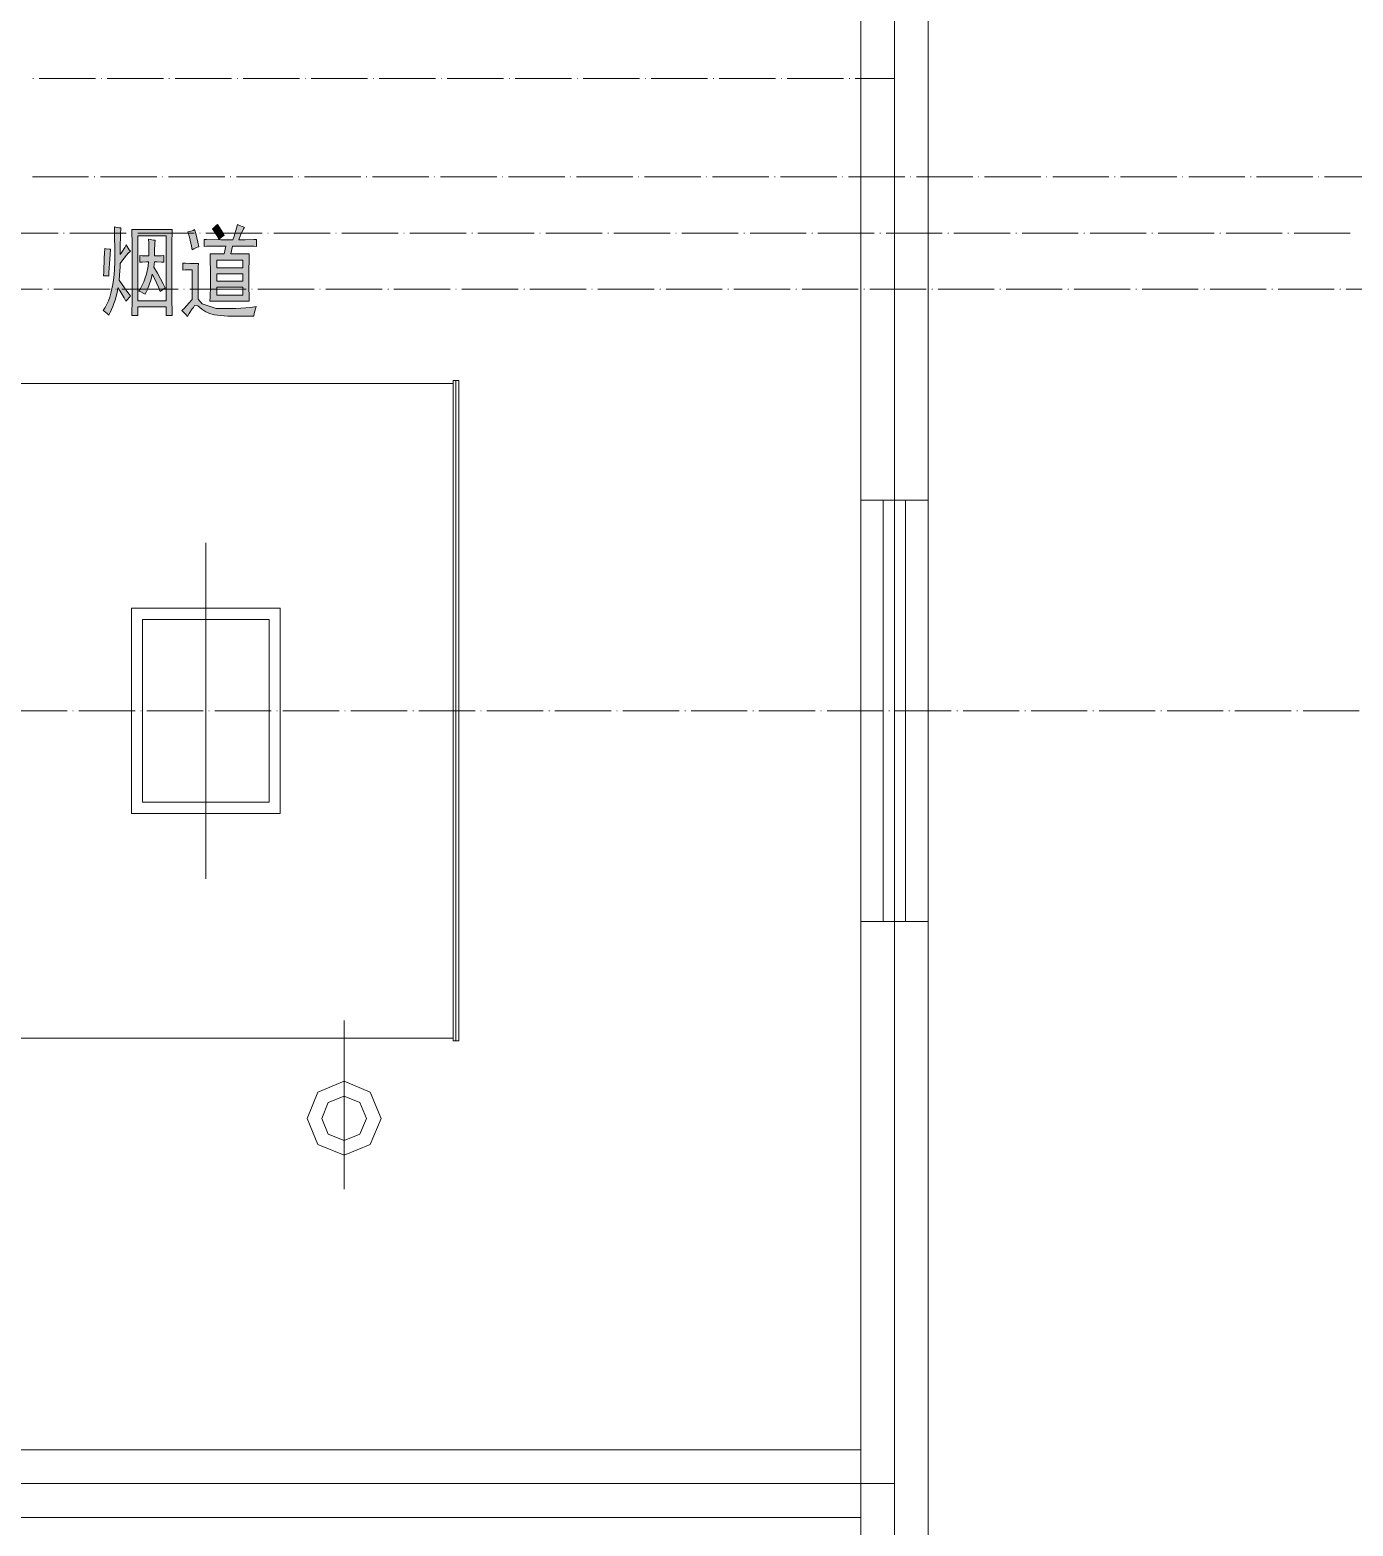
# Model space of a CAD drawing. Header units: millimetres. Extents: x 803 to 707111, y 130 to 2706464.
# Drawn here: x 664829 to 669536, y 2690459 to 2695783 of the extents above; entities that cross this region are included whole.
import ezdxf

# ---------------------------------------------------------------- set-up
doc = ezdxf.new("R2010")
doc.units = ezdxf.units.MM

msp = doc.modelspace()

# ---------------------------------------------------------------- hatches: boundary and pattern name
h = msp.add_hatch(color=0)
h.dxf.hatch_style = 2
h.paths.add_polyline_path([(665151.8, 2695078.3), (665150.9, 2695055.1), (665149.6, 2695007.9), (665149.6, 2694984.3), (665155.2, 2694992), (665165.9, 2695008.8), (665171.1, 2695017.8), (665174.1, 2695012.2), (665182.2, 2695001), (665186.5, 2694995.5), (665177.5, 2694986.9), (665159.1, 2694965.4), (665149.6, 2694951.7), (665149.2, 2694940.1), (665147.5, 2694910.4), (665146.2, 2694892.8), (665157.3, 2694877), (665177.5, 2694848.6), (665186.5, 2694836.6), (665182.7, 2694832.3), (665174.1, 2694822.9), (665169.8, 2694817.3), (665164.2, 2694829.7), (665150, 2694853.8), (665141.9, 2694864.9), (665138.9, 2694848.6), (665132, 2694821.1), (665127.7, 2694810), (665123.4, 2694798.8), (665114, 2694777.8), (665109.3, 2694767.9), (665103.7, 2694773.5), (665093.4, 2694782.1), (665089.1, 2694784.6), (665096.4, 2694795.4), (665108, 2694819), (665112.7, 2694832.3), (665117, 2694846), (665123.9, 2694877), (665126, 2694894.1), (665128.1, 2694911.7), (665130.3, 2694952.5), (665130.3, 2694975.7), (665130.3, 2694999.7), (665129.9, 2695053), (665129.4, 2695082.6), (665134.6, 2695080.9), (665145.7, 2695078.7)])
h = msp.add_hatch(color=0)
h.paths.add_polyline_path([(665335.1, 2695072.7), (665334.2, 2695059.4), (665333.8, 2695031.1), (665333.8, 2695016.5), (665333.8, 2694831), (665333.8, 2694816.4), (665334.2, 2694784.2), (665335.1, 2694766.6), (665313.6, 2694766.6), (665313.6, 2694797.5), (665212.3, 2694797.5), (665212.3, 2694766.6), (665191.3, 2694766.6), (665191.7, 2694780.4), (665192.1, 2694813), (665192.1, 2694831), (665192.1, 2695013.5), (665192.1, 2695029.8), (665191.7, 2695059.4), (665191.3, 2695072.7)])
h.paths.add_polyline_path([(665313.6, 2694818.6), (665313.6, 2695050), (665212.3, 2695050), (665212.3, 2694818.6)])
h = msp.add_hatch(color=0)
h.dxf.hatch_style = 2
h.paths.add_polyline_path([(665405.5, 2695001), (665403.4, 2695013.5), (665396.1, 2695045.3), (665390.9, 2695064.1), (665397.8, 2695065.4), (665409.8, 2695069.7), (665414.5, 2695072.7), (665418.8, 2695058.6), (665426.1, 2695027.7), (665429.1, 2695010.9), (665423.5, 2695009.6), (665411.9, 2695004.5)])
h = msp.add_hatch(color=0)
h.paths.add_polyline_path([(665448.4, 2695037.5), (665456.6, 2695036.7), (665508.1, 2695036.2), (665550.6, 2695036.2), (665554.9, 2695049.6), (665563.5, 2695077), (665567.4, 2695090.8), (665574.7, 2695087.3), (665587.1, 2695081.8), (665592.3, 2695079.6), (665588.4, 2695074.9), (665578.1, 2695053), (665572.1, 2695036.2), (665594, 2695036.2), (665625.3, 2695036.7), (665634.8, 2695037.5), (665634.8, 2695012.2), (665625.3, 2695013.1), (665582.8, 2695013.5), (665549.3, 2695013.5), (665543.7, 2694985.6), (665609, 2694985.6), (665608.6, 2694968.8), (665607.7, 2694924.6), (665607.7, 2694897.1), (665607.7, 2694870.5), (665608.6, 2694830.6), (665609, 2694817.3), (665468.6, 2694817.3), (665469.9, 2694832.3), (665470.8, 2694872.7), (665470.8, 2694897.1), (665470.8, 2694921.6), (665470.3, 2694965.8), (665469.9, 2694985.6), (665520.1, 2694985.6), (665525.7, 2695013.5), (665495.7, 2695013.5), (665456.6, 2695013.1), (665448.4, 2695012.2)])
h.paths.add_polyline_path([(665586.7, 2694839.6), (665586.7, 2694867.5), (665493.5, 2694867.5), (665493.5, 2694839.6)])
h.paths.add_polyline_path([(665586.7, 2694888.5), (665586.7, 2694915.2), (665493.5, 2694915.2), (665493.5, 2694888.5)])
h.paths.add_polyline_path([(665586.7, 2694936.6), (665586.7, 2694963.3), (665493.5, 2694963.3), (665493.5, 2694936.6)])
h = msp.add_hatch(color=0)
h.dxf.hatch_style = 2
h.paths.add_polyline_path([(665495.7, 2695090.8), (665503, 2695079.6), (665514.6, 2695060.7), (665519.3, 2695053), (665514.6, 2695049.6), (665505.5, 2695041.8), (665501.2, 2695037.5), (665497.4, 2695046.1), (665485.8, 2695065), (665478.5, 2695075.3), (665482.8, 2695078.7), (665490.9, 2695086.5)])
h = msp.add_hatch(color=0)
h.dxf.hatch_style = 2
h.paths.add_polyline_path([(665115.7, 2695002.3), (665113.1, 2694967.1), (665109.7, 2694919.5), (665109.3, 2694907), (665104.1, 2694907.4), (665094.7, 2694908.3), (665089.9, 2694908.3), (665091.2, 2694922.5), (665093.4, 2694971), (665094.7, 2695005.3), (665099.4, 2695004.5), (665110.1, 2695003.2)])
h = msp.add_hatch(color=0)
h.dxf.hatch_style = 2
h.paths.add_polyline_path([(665274.1, 2695034.5), (665273.3, 2695024.2), (665272, 2694996.3), (665272, 2694978.7), (665281, 2694978.7), (665297.3, 2694979.1), (665304.6, 2694980), (665304.6, 2694956), (665297.3, 2694956.8), (665281, 2694957.7), (665272, 2694957.7), (665269.8, 2694939.2), (665283.1, 2694916.9), (665303.3, 2694879.5), (665310.2, 2694864.9), (665305, 2694861.5), (665296, 2694855.1), (665292.2, 2694852.1), (665286.1, 2694867.1), (665272, 2694898), (665264.2, 2694913.9), (665259.5, 2694895.8), (665246.6, 2694859.8), (665238.5, 2694842.2), (665234.2, 2694845.2), (665223, 2694850.8), (665215.7, 2694853.8), (665222.6, 2694863.2), (665234.2, 2694886.8), (665238.9, 2694900.6), (665243.6, 2694914.3), (665249.6, 2694942.6), (665250.5, 2694957.7), (665243.2, 2694957.7), (665227.8, 2694956.8), (665219.2, 2694956), (665219.2, 2694980), (665227.8, 2694979.1), (665244.1, 2694978.7), (665251.8, 2694978.7), (665251.8, 2694994.6), (665251.4, 2695025.1), (665250.5, 2695038.8), (665256.1, 2695037.5), (665268.1, 2695035.4)])
h = msp.add_hatch(color=0)
h.dxf.hatch_style = 2
h.paths.add_polyline_path([(665373.3, 2694953.4), (665381.9, 2694952.5), (665397.8, 2694951.7), (665404.6, 2694951.7), (665428.3, 2694951.7), (665427.4, 2694940.5), (665427, 2694916.9), (665427, 2694904), (665427, 2694825.4), (665441.6, 2694808.7), (665490.9, 2694791.9), (665525.7, 2694791.9), (665561.4, 2694791.9), (665615, 2694795.4), (665633.9, 2694798.8), (665630.9, 2694790.2), (665626.6, 2694773.5), (665624.9, 2694764.9), (665603, 2694764.5), (665564.8, 2694764), (665548.9, 2694764.5), (665533, 2694764.9), (665506.4, 2694766.6), (665495.7, 2694767.9), (665484.9, 2694769.2), (665467.3, 2694773.9), (665460.9, 2694776.9), (665454, 2694780.4), (665440.3, 2694789.4), (665433.4, 2694795.4), (665426.1, 2694801.4), (665414.5, 2694801.8), (665410.2, 2694795.8), (665405.5, 2694790.2), (665395.2, 2694774.3), (665388.8, 2694763.6), (665383.6, 2694770), (665373.7, 2694780.4), (665368.6, 2694784.6), (665377.2, 2694791.9), (665395.6, 2694811.3), (665405.5, 2694824.1), (665405.5, 2694929.3), (665397.3, 2694929.3), (665381, 2694928.9), (665373.3, 2694928)])

# ---------------------------------------------------------------- linework, layer by layer
at = {"color": 0, "lineweight": 0}
for points in [[(667904.3, 2685610.8), (667904.3, 2700609.6)], [(667784.5, 2697359.9), (667784.5, 2693760.2)], [(668024.5, 2697359.9), (668024.5, 2693760.2)], [(667904.3, 2695770.8), (667904.3, 2695773)], [(667904.3, 2695551), (667904.3, 2695751.1)], [(664839.6, 2695609.8), (664841.8, 2695609.8)], [(664861.5, 2695609.8), (665061.6, 2695609.8)], [(665081.8, 2695609.8), (665083.5, 2695609.8)], [(665103.7, 2695609.8), (665303.7, 2695609.8)], [(665323.5, 2695609.8), (665325.6, 2695609.8)], [(665345.4, 2695609.8), (665545.5, 2695609.8)], [(665565.6, 2695609.8), (665567.4, 2695609.8)], [(665587.5, 2695609.8), (665787.6, 2695609.8)], [(665807.4, 2695609.8), (665809.5, 2695609.8)], [(665829.7, 2695609.8), (666029.3, 2695609.8)], [(666049.5, 2695609.8), (666051.7, 2695609.8)], [(666071.4, 2695609.8), (666271.5, 2695609.8)], [(666291.7, 2695609.8), (666293.4, 2695609.8)], [(666313.6, 2695609.8), (666513.6, 2695609.8)], [(666533.4, 2695609.8), (666535.5, 2695609.8)], [(666555.3, 2695609.8), (666755.4, 2695609.8)], [(666775.5, 2695609.8), (666777.3, 2695609.8)], [(666797.4, 2695609.8), (666997.5, 2695609.8)], [(667017.3, 2695609.8), (667019.4, 2695609.8)], [(667039.6, 2695609.8), (667239.2, 2695609.8)], [(667259.4, 2695609.8), (667261.6, 2695609.8)], [(667281.3, 2695609.8), (667481.4, 2695609.8)], [(667501.6, 2695609.8), (667503.3, 2695609.8)], [(667523.5, 2695609.8), (667723.5, 2695609.8)], [(667743.3, 2695609.8), (667745.4, 2695609.8)], [(667765.2, 2695609.8), (667904.3, 2695609.8)], [(667904.3, 2695529.1), (667904.3, 2695530.8)], [(667904.3, 2695308.9), (667904.3, 2695508.9)], [(665037.6, 2695259.9), (664837.9, 2695259.9)], [(665059.9, 2695259.9), (665057.7, 2695259.9)], [(665279.7, 2695259.9), (665079.6, 2695259.9)], [(665301.6, 2695259.9), (665299.9, 2695259.9)], [(665521.9, 2695259.9), (665321.8, 2695259.9)], [(665543.7, 2695259.9), (665541.6, 2695259.9)], [(665763.6, 2695259.9), (665563.5, 2695259.9)], [(665785.5, 2695259.9), (665783.8, 2695259.9)], [(666005.7, 2695259.9), (665805.6, 2695259.9)], [(666027.6, 2695259.9), (666025.5, 2695259.9)], [(666247.4, 2695259.9), (666047.8, 2695259.9)], [(666269.8, 2695259.9), (666267.6, 2695259.9)], [(666489.6, 2695259.9), (666289.5, 2695259.9)], [(666511.5, 2695259.9), (666509.8, 2695259.9)], [(666731.7, 2695259.9), (666531.7, 2695259.9)], [(666753.6, 2695259.9), (666751.5, 2695259.9)], [(666973.5, 2695259.9), (666773.4, 2695259.9)], [(666995.4, 2695259.9), (666993.6, 2695259.9)], [(667215.6, 2695259.9), (667015.5, 2695259.9)], [(667237.5, 2695259.9), (667235.4, 2695259.9)], [(667457.3, 2695259.9), (667257.7, 2695259.9)], [(667479.7, 2695259.9), (667477.5, 2695259.9)], [(667699.5, 2695259.9), (667499.4, 2695259.9)], [(667721.4, 2695259.9), (667719.7, 2695259.9)], [(667941.6, 2695259.9), (667741.6, 2695259.9)], [(667904.3, 2695287), (667904.3, 2695289.1)], [(667904.3, 2695067.2), (667904.3, 2695266.8)], [(667963.5, 2695259.9), (667961.4, 2695259.9)], [(668183.4, 2695259.9), (667983.3, 2695259.9)], [(668205.3, 2695259.9), (668203.5, 2695259.9)], [(668425.5, 2695259.9), (668225.4, 2695259.9)], [(668447.4, 2695259.9), (668445.3, 2695259.9)], [(668667.2, 2695259.9), (668467.6, 2695259.9)], [(668689.6, 2695259.9), (668687.4, 2695259.9)], [(668909.4, 2695259.9), (668709.3, 2695259.9)], [(668931.3, 2695259.9), (668929.6, 2695259.9)], [(669151.5, 2695259.9), (668951.5, 2695259.9)], [(669173.4, 2695259.9), (669171.3, 2695259.9)], [(669393.2, 2695259.9), (669193.2, 2695259.9)], [(669415.1, 2695259.9), (669413.4, 2695259.9)], [(669654.3, 2695259.9), (669435.3, 2695259.9)], [(664728.9, 2695059.9), (664928.9, 2695059.9)], [(664948.7, 2695059.9), (664950.8, 2695059.9)], [(664971, 2695059.9), (665170.6, 2695059.9)], [(665190.8, 2695059.9), (665193, 2695059.9)], [(665212.7, 2695059.9), (665412.8, 2695059.9)], [(665433, 2695059.9), (665434.7, 2695059.9)], [(665454.9, 2695059.9), (665654.9, 2695059.9)], [(665674.7, 2695059.9), (665676.8, 2695059.9)], [(665696.6, 2695059.9), (665896.7, 2695059.9)], [(665916.8, 2695059.9), (665918.6, 2695059.9)], [(665938.7, 2695059.9), (666138.8, 2695059.9)], [(666158.6, 2695059.9), (666160.7, 2695059.9)], [(666180.9, 2695059.9), (666380.5, 2695059.9)], [(666400.7, 2695059.9), (666402.9, 2695059.9)], [(666422.6, 2695059.9), (666622.7, 2695059.9)], [(666642.9, 2695059.9), (666644.6, 2695059.9)], [(666664.8, 2695059.9), (666864.8, 2695059.9)], [(666884.6, 2695059.9), (666886.7, 2695059.9)], [(666906.5, 2695059.9), (667106.6, 2695059.9)], [(667126.7, 2695059.9), (667128.5, 2695059.9)], [(667148.6, 2695059.9), (667348.7, 2695059.9)], [(667368.5, 2695059.9), (667370.6, 2695059.9)], [(667390.8, 2695059.9), (667590.4, 2695059.9)], [(667610.6, 2695059.9), (667612.8, 2695059.9)], [(667632.5, 2695059.9), (667832.6, 2695059.9)], [(667852.8, 2695059.9), (667854.5, 2695059.9)], [(667874.7, 2695059.9), (668074.7, 2695059.9)], [(667904.3, 2695044.8), (667904.3, 2695047)], [(668094.5, 2695059.9), (668096.6, 2695059.9)], [(668116.4, 2695059.9), (668316.5, 2695059.9)], [(668336.6, 2695059.9), (668338.4, 2695059.9)], [(668358.5, 2695059.9), (668558.6, 2695059.9)], [(668578.4, 2695059.9), (668580.5, 2695059.9)], [(668600.7, 2695059.9), (668800.3, 2695059.9)], [(668820.5, 2695059.9), (668822.7, 2695059.9)], [(668842.4, 2695059.9), (669042.5, 2695059.9)], [(669062.7, 2695059.9), (669064.4, 2695059.9)], [(669084.6, 2695059.9), (669284.6, 2695059.9)], [(669304.4, 2695059.9), (669306.5, 2695059.9)], [(669326.3, 2695059.9), (669526.3, 2695059.9)], [(667904.3, 2694825), (667904.3, 2695025.1)], [(664871.8, 2694860.2), (664672.2, 2694860.2)], [(664894.2, 2694860.2), (664892, 2694860.2)], [(665114, 2694860.2), (664913.9, 2694860.2)], [(665135.9, 2694860.2), (665134.2, 2694860.2)], [(665356.1, 2694860.2), (665156.1, 2694860.2)], [(665378, 2694860.2), (665375.9, 2694860.2)], [(665597.8, 2694860.2), (665397.8, 2694860.2)], [(665619.7, 2694860.2), (665618, 2694860.2)], [(665840, 2694860.2), (665639.9, 2694860.2)], [(665861.9, 2694860.2), (665859.7, 2694860.2)], [(666081.7, 2694860.2), (665882.1, 2694860.2)], [(666104, 2694860.2), (666101.9, 2694860.2)], [(666323.9, 2694860.2), (666123.8, 2694860.2)], [(666345.8, 2694860.2), (666344, 2694860.2)], [(666566, 2694860.2), (666365.9, 2694860.2)], [(666587.9, 2694860.2), (666585.8, 2694860.2)], [(666807.7, 2694860.2), (666607.7, 2694860.2)], [(666829.6, 2694860.2), (666827.9, 2694860.2)], [(667049.9, 2694860.2), (666849.8, 2694860.2)], [(667071.8, 2694860.2), (667069.6, 2694860.2)], [(667291.6, 2694860.2), (667092, 2694860.2)], [(667313.9, 2694860.2), (667311.8, 2694860.2)], [(667533.8, 2694860.2), (667333.7, 2694860.2)], [(667555.7, 2694860.2), (667553.9, 2694860.2)], [(667775.9, 2694860.2), (667575.8, 2694860.2)], [(667797.8, 2694860.2), (667795.7, 2694860.2)], [(668017.6, 2694860.2), (667817.6, 2694860.2)], [(668039.5, 2694860.2), (668037.8, 2694860.2)], [(668259.8, 2694860.2), (668059.7, 2694860.2)], [(668281.7, 2694860.2), (668279.5, 2694860.2)], [(668501.5, 2694860.2), (668301.9, 2694860.2)], [(668523.8, 2694860.2), (668521.7, 2694860.2)], [(668743.7, 2694860.2), (668543.6, 2694860.2)], [(668765.5, 2694860.2), (668763.8, 2694860.2)], [(668985.8, 2694860.2), (668785.7, 2694860.2)], [(669007.7, 2694860.2), (669005.6, 2694860.2)], [(669227.5, 2694860.2), (669027.4, 2694860.2)], [(669249.4, 2694860.2), (669247.7, 2694860.2)], [(669469.7, 2694860.2), (669269.6, 2694860.2)], [(669491.6, 2694860.2), (669489.4, 2694860.2)], [(669654.3, 2694860.2), (669511.7, 2694860.2)], [(667904.3, 2694803.1), (667904.3, 2694805.3)], [(667904.3, 2694582.9), (667904.3, 2694782.9)], [(660924.9, 2694524.9), (666334.6, 2694524.9)], [(666334.6, 2694535.2), (666354.4, 2694535.2)], [(666334.6, 2692185.4), (666334.6, 2694535.2)], [(666334.6, 2694535.2), (666354.4, 2694535.2)], [(666344.5, 2692185.4), (666344.5, 2694535.2)], [(666354.4, 2692185.4), (666354.4, 2694535.2)], [(667904.3, 2694561), (667904.3, 2694563.1)], [(667904.3, 2694341.1), (667904.3, 2694541.2)], [(666354.4, 2692235.2), (666354.4, 2694485)], [(667904.3, 2694319.2), (667904.3, 2694321)], [(667904.3, 2694099), (667904.3, 2694299.1)], [(667784.5, 2692960.4), (667784.5, 2694160)], [(668024.5, 2692960.4), (668024.5, 2694160)], [(667784.5, 2694110.1), (668024.5, 2694110.1)], [(667784.5, 2692610.4), (667784.5, 2694110.1)], [(667784.5, 2694010.1), (667784.5, 2694110.1)], [(667864.4, 2694110.1), (667864.4, 2692610.4)], [(667944.2, 2694110.1), (667944.2, 2692610.4)], [(668024.5, 2692610.4), (668024.5, 2694110.1)], [(668024.5, 2694010.1), (668024.5, 2694110.1)], [(667904.3, 2694077.1), (667904.3, 2694079.2)], [(667904.3, 2693857.3), (667904.3, 2694056.9)], [(665454.4, 2693958.2), (665454.4, 2692762.4)], [(665454.4, 2692762.4), (665454.4, 2693958.2)], [(667904.3, 2693834.9), (667904.3, 2693837.1)], [(667904.3, 2693615.1), (667904.3, 2693815.2)], [(665189.5, 2693725), (665719.4, 2693725)], [(665189.5, 2693725), (665189.5, 2692995.1)], [(665189.5, 2692995.1), (665189.5, 2693725)], [(665189.5, 2693725), (665719.4, 2693725)], [(665719.4, 2693725), (665719.4, 2692995.1)], [(665719.4, 2692995.1), (665719.4, 2693725)], [(665229.5, 2693685.1), (665679.4, 2693685.1)], [(665229.5, 2693685.1), (665229.5, 2693035.1)], [(665229.5, 2693685.1), (665679.4, 2693685.1)], [(665229.5, 2693035.1), (665229.5, 2693685.1)], [(665679.4, 2693685.1), (665679.4, 2693035.1)], [(665679.4, 2693035.1), (665679.4, 2693685.1)], [(667904.3, 2693593.2), (667904.3, 2693595.4)], [(667904.3, 2693373), (667904.3, 2693573)], [(664761.1, 2693360.1), (664960.7, 2693360.1)], [(664980.9, 2693360.1), (664983, 2693360.1)], [(665002.8, 2693360.1), (665202.9, 2693360.1)], [(665223, 2693360.1), (665224.7, 2693360.1)], [(665244.9, 2693360.1), (665445, 2693360.1)], [(665464.8, 2693360.1), (665466.9, 2693360.1)], [(665486.6, 2693360.1), (665686.7, 2693360.1)], [(665706.9, 2693360.1), (665708.6, 2693360.1)], [(665728.8, 2693360.1), (665928.9, 2693360.1)], [(665948.6, 2693360.1), (665950.8, 2693360.1)], [(665970.9, 2693360.1), (666170.6, 2693360.1)], [(666190.8, 2693360.1), (666192.9, 2693360.1)], [(666212.7, 2693360.1), (666412.7, 2693360.1)], [(666432.9, 2693360.1), (666434.6, 2693360.1)], [(666454.8, 2693360.1), (666654.9, 2693360.1)], [(666674.6, 2693360.1), (666676.8, 2693360.1)], [(666696.5, 2693360.1), (666896.6, 2693360.1)], [(666916.8, 2693360.1), (666918.5, 2693360.1)], [(666938.7, 2693360.1), (667138.8, 2693360.1)], [(667158.5, 2693360.1), (667160.7, 2693360.1)], [(667180.8, 2693360.1), (667380.5, 2693360.1)], [(667400.7, 2693360.1), (667402.8, 2693360.1)], [(667422.6, 2693360.1), (667622.6, 2693360.1)], [(667642.8, 2693360.1), (667644.5, 2693360.1)], [(667664.7, 2693360.1), (667864.8, 2693360.1)], [(667884.5, 2693360.1), (667886.7, 2693360.1)], [(667904.3, 2693351.1), (667904.3, 2693353.2)], [(667906.4, 2693360.1), (668106.5, 2693360.1)], [(668126.7, 2693360.1), (668128.4, 2693360.1)], [(668148.6, 2693360.1), (668348.7, 2693360.1)], [(668368.4, 2693360.1), (668370.6, 2693360.1)], [(668390.7, 2693360.1), (668590.4, 2693360.1)], [(668610.6, 2693360.1), (668612.7, 2693360.1)], [(668632.5, 2693360.1), (668832.5, 2693360.1)], [(668852.7, 2693360.1), (668854.4, 2693360.1)], [(668874.6, 2693360.1), (669074.7, 2693360.1)], [(669094.4, 2693360.1), (669096.6, 2693360.1)], [(669116.3, 2693360.1), (669316.4, 2693360.1)], [(669336.6, 2693360.1), (669338.3, 2693360.1)], [(669358.5, 2693360.1), (669558.5, 2693360.1)], [(667904.3, 2693131.2), (667904.3, 2693331.3)], [(667904.3, 2693109.3), (667904.3, 2693111.1)], [(667904.3, 2692889.1), (667904.3, 2693089.2)], [(665229.5, 2693035.1), (665679.4, 2693035.1)], [(665229.5, 2693035.1), (665679.4, 2693035.1)], [(665189.5, 2692995.1), (665719.4, 2692995.1)], [(665189.5, 2692995.1), (665719.4, 2692995.1)], [(667904.3, 2692867.2), (667904.3, 2692869.3)], [(667904.3, 2692647.4), (667904.3, 2692847)], [(667784.5, 2692610.4), (668024.5, 2692610.4)], [(667784.5, 2692610.4), (667784.5, 2685730.6)], [(667904.3, 2692625), (667904.3, 2692627.2)], [(667904.3, 2692405.2), (667904.3, 2692605.3)], [(668024.5, 2692610.4), (668024.5, 2685491.1)], [(667904.3, 2692383.3), (667904.3, 2692385.5)], [(667904.3, 2692163.1), (667904.3, 2692363.1)], [(665946.5, 2692258.8), (665946.5, 2691694.7)], [(660924.9, 2692195.3), (666334.6, 2692195.3)], [(666334.6, 2692185.4), (666354.4, 2692185.4)], [(667904.3, 2692141.2), (667904.3, 2692143.3)], [(667904.3, 2691921.3), (667904.3, 2692121.4)], [(665946.5, 2691658.2), (665946.5, 2691910.2)], [(667904.3, 2691899.5), (667904.3, 2691901.2)], [(667904.3, 2691679.2), (667904.3, 2691879.3)], [(667904.3, 2691657.3), (667904.3, 2691659.4)], [(667904.3, 2691437.5), (667904.3, 2691637.1)], [(667904.3, 2691415.2), (667904.3, 2691417.3)], [(667904.3, 2691195.3), (667904.3, 2691395.4)], [(667904.3, 2691173.4), (667904.3, 2691175.6)], [(667904.3, 2690953.2), (667904.3, 2691153.3)], [(667904.3, 2690931.3), (667904.3, 2690933.4)], [(667904.3, 2690711.5), (667904.3, 2690911.5)], [(658025.1, 2690730.3), (667784.5, 2690730.3)], [(667904.3, 2690689.6), (667904.3, 2690691.3)], [(667904.3, 2690469.3), (667904.3, 2690669.4)], [(667904.3, 2690610.6), (657905.3, 2690610.6)], [(664839.6, 2690610.6), (664841.8, 2690610.6)], [(664861.5, 2690610.6), (665061.6, 2690610.6)], [(665081.8, 2690610.6), (665083.5, 2690610.6)], [(665103.7, 2690610.6), (665303.7, 2690610.6)], [(665323.5, 2690610.6), (665325.6, 2690610.6)], [(665345.4, 2690610.6), (665545.5, 2690610.6)], [(665565.6, 2690610.6), (665567.4, 2690610.6)], [(665587.5, 2690610.6), (665787.6, 2690610.6)], [(665807.4, 2690610.6), (665809.5, 2690610.6)], [(665829.7, 2690610.6), (666029.3, 2690610.6)], [(666049.5, 2690610.6), (666051.7, 2690610.6)], [(666071.4, 2690610.6), (666271.5, 2690610.6)], [(666291.7, 2690610.6), (666293.4, 2690610.6)], [(666313.6, 2690610.6), (666513.6, 2690610.6)], [(666533.4, 2690610.6), (666535.5, 2690610.6)], [(666555.3, 2690610.6), (666755.4, 2690610.6)], [(666775.5, 2690610.6), (666777.3, 2690610.6)], [(666797.4, 2690610.6), (666997.5, 2690610.6)], [(667017.3, 2690610.6), (667019.4, 2690610.6)], [(667039.6, 2690610.6), (667239.2, 2690610.6)], [(667259.4, 2690610.6), (667261.6, 2690610.6)], [(667281.3, 2690610.6), (667481.4, 2690610.6)], [(667501.6, 2690610.6), (667503.3, 2690610.6)], [(667523.5, 2690610.6), (667723.5, 2690610.6)], [(667743.3, 2690610.6), (667745.4, 2690610.6)], [(667765.2, 2690610.6), (667904.3, 2690610.6)], [(658025.1, 2690490.3), (667784.5, 2690490.3)]]:
    msp.add_lwpolyline(points, dxfattribs=at)
for points in [[(665151.8, 2695078.3), (665150.9, 2695055.1), (665149.6, 2695007.9), (665149.6, 2694984.3), (665155.2, 2694992), (665165.9, 2695008.8), (665171.1, 2695017.8), (665174.1, 2695012.2), (665182.2, 2695001), (665186.5, 2694995.5), (665177.5, 2694986.9), (665159.1, 2694965.4), (665149.6, 2694951.7), (665149.2, 2694940.1), (665147.5, 2694910.4), (665146.2, 2694892.8), (665157.3, 2694877), (665177.5, 2694848.6), (665186.5, 2694836.6), (665182.7, 2694832.3), (665174.1, 2694822.9), (665169.8, 2694817.3), (665164.2, 2694829.7), (665150, 2694853.8), (665141.9, 2694864.9), (665138.9, 2694848.6), (665132, 2694821.1), (665127.7, 2694810), (665123.4, 2694798.8), (665114, 2694777.8), (665109.3, 2694767.9), (665103.7, 2694773.5), (665093.4, 2694782.1), (665089.1, 2694784.6), (665096.4, 2694795.4), (665108, 2694819), (665112.7, 2694832.3), (665117, 2694846), (665123.9, 2694877), (665126, 2694894.1), (665128.1, 2694911.7), (665130.3, 2694952.5), (665130.3, 2694975.7), (665130.3, 2694999.7), (665129.9, 2695053), (665129.4, 2695082.6), (665134.6, 2695080.9), (665145.7, 2695078.7)], [(665335.1, 2695072.7), (665334.2, 2695059.4), (665333.8, 2695031.1), (665333.8, 2695016.5), (665333.8, 2694831), (665333.8, 2694816.4), (665334.2, 2694784.2), (665335.1, 2694766.6), (665313.6, 2694766.6), (665313.6, 2694797.5), (665212.3, 2694797.5), (665212.3, 2694766.6), (665191.3, 2694766.6), (665191.7, 2694780.4), (665192.1, 2694813), (665192.1, 2694831), (665192.1, 2695013.5), (665192.1, 2695029.8), (665191.7, 2695059.4), (665191.3, 2695072.7)], [(665313.6, 2694818.6), (665313.6, 2695050), (665212.3, 2695050), (665212.3, 2694818.6)], [(665405.5, 2695001), (665403.4, 2695013.5), (665396.1, 2695045.3), (665390.9, 2695064.1), (665397.8, 2695065.4), (665409.8, 2695069.7), (665414.5, 2695072.7), (665418.8, 2695058.6), (665426.1, 2695027.7), (665429.1, 2695010.9), (665423.5, 2695009.6), (665411.9, 2695004.5)], [(665448.4, 2695037.5), (665456.6, 2695036.7), (665508.1, 2695036.2), (665550.6, 2695036.2), (665554.9, 2695049.6), (665563.5, 2695077), (665567.4, 2695090.8), (665574.7, 2695087.3), (665587.1, 2695081.8), (665592.3, 2695079.6), (665588.4, 2695074.9), (665578.1, 2695053), (665572.1, 2695036.2), (665594, 2695036.2), (665625.3, 2695036.7), (665634.8, 2695037.5), (665634.8, 2695012.2), (665625.3, 2695013.1), (665582.8, 2695013.5), (665549.3, 2695013.5), (665543.7, 2694985.6), (665609, 2694985.6), (665608.6, 2694968.8), (665607.7, 2694924.6), (665607.7, 2694897.1), (665607.7, 2694870.5), (665608.6, 2694830.6), (665609, 2694817.3), (665468.6, 2694817.3), (665469.9, 2694832.3), (665470.8, 2694872.7), (665470.8, 2694897.1), (665470.8, 2694921.6), (665470.3, 2694965.8), (665469.9, 2694985.6), (665520.1, 2694985.6), (665525.7, 2695013.5), (665495.7, 2695013.5), (665456.6, 2695013.1), (665448.4, 2695012.2)], [(665495.7, 2695090.8), (665503, 2695079.6), (665514.6, 2695060.7), (665519.3, 2695053), (665514.6, 2695049.6), (665505.5, 2695041.8), (665501.2, 2695037.5), (665497.4, 2695046.1), (665485.8, 2695065), (665478.5, 2695075.3), (665482.8, 2695078.7), (665490.9, 2695086.5)], [(665115.7, 2695002.3), (665113.1, 2694967.1), (665109.7, 2694919.5), (665109.3, 2694907), (665104.1, 2694907.4), (665094.7, 2694908.3), (665089.9, 2694908.3), (665091.2, 2694922.5), (665093.4, 2694971), (665094.7, 2695005.3), (665099.4, 2695004.5), (665110.1, 2695003.2)], [(665274.1, 2695034.5), (665273.3, 2695024.2), (665272, 2694996.3), (665272, 2694978.7), (665281, 2694978.7), (665297.3, 2694979.1), (665304.6, 2694980), (665304.6, 2694956), (665297.3, 2694956.8), (665281, 2694957.7), (665272, 2694957.7), (665269.8, 2694939.2), (665283.1, 2694916.9), (665303.3, 2694879.5), (665310.2, 2694864.9), (665305, 2694861.5), (665296, 2694855.1), (665292.2, 2694852.1), (665286.1, 2694867.1), (665272, 2694898), (665264.2, 2694913.9), (665259.5, 2694895.8), (665246.6, 2694859.8), (665238.5, 2694842.2), (665234.2, 2694845.2), (665223, 2694850.8), (665215.7, 2694853.8), (665222.6, 2694863.2), (665234.2, 2694886.8), (665238.9, 2694900.6), (665243.6, 2694914.3), (665249.6, 2694942.6), (665250.5, 2694957.7), (665243.2, 2694957.7), (665227.8, 2694956.8), (665219.2, 2694956), (665219.2, 2694980), (665227.8, 2694979.1), (665244.1, 2694978.7), (665251.8, 2694978.7), (665251.8, 2694994.6), (665251.4, 2695025.1), (665250.5, 2695038.8), (665256.1, 2695037.5), (665268.1, 2695035.4)], [(665373.3, 2694953.4), (665381.9, 2694952.5), (665397.8, 2694951.7), (665404.6, 2694951.7), (665428.3, 2694951.7), (665427.4, 2694940.5), (665427, 2694916.9), (665427, 2694904), (665427, 2694825.4), (665441.6, 2694808.7), (665490.9, 2694791.9), (665525.7, 2694791.9), (665561.4, 2694791.9), (665615, 2694795.4), (665633.9, 2694798.8), (665630.9, 2694790.2), (665626.6, 2694773.5), (665624.9, 2694764.9), (665603, 2694764.5), (665564.8, 2694764), (665548.9, 2694764.5), (665533, 2694764.9), (665506.4, 2694766.6), (665495.7, 2694767.9), (665484.9, 2694769.2), (665467.3, 2694773.9), (665460.9, 2694776.9), (665454, 2694780.4), (665440.3, 2694789.4), (665433.4, 2694795.4), (665426.1, 2694801.4), (665414.5, 2694801.8), (665410.2, 2694795.8), (665405.5, 2694790.2), (665395.2, 2694774.3), (665388.8, 2694763.6), (665383.6, 2694770), (665373.7, 2694780.4), (665368.6, 2694784.6), (665377.2, 2694791.9), (665395.6, 2694811.3), (665405.5, 2694824.1), (665405.5, 2694929.3), (665397.3, 2694929.3), (665381, 2694928.9), (665373.3, 2694928)], [(665586.7, 2694936.6), (665586.7, 2694963.3), (665493.5, 2694963.3), (665493.5, 2694936.6)], [(665586.7, 2694888.5), (665586.7, 2694915.2), (665493.5, 2694915.2), (665493.5, 2694888.5)], [(665586.7, 2694839.6), (665586.7, 2694867.5), (665493.5, 2694867.5), (665493.5, 2694839.6)], [(665815.1, 2691910.2), (665853.3, 2692003.4), (665946.5, 2692042), (666039.6, 2692003.4), (666078.3, 2691910.2), (666039.6, 2691817.4), (665946.5, 2691778.8), (665853.3, 2691817.4)], [(665867, 2691910.2), (665890.2, 2691966.4), (665946.5, 2691989.6), (666002.7, 2691966.4), (666025.9, 2691910.2), (666002.7, 2691853.9), (665946.5, 2691830.8), (665890.2, 2691853.9)]]:
    msp.add_lwpolyline(points, close=True, dxfattribs=at)

doc.saveas('drawing.dxf')
